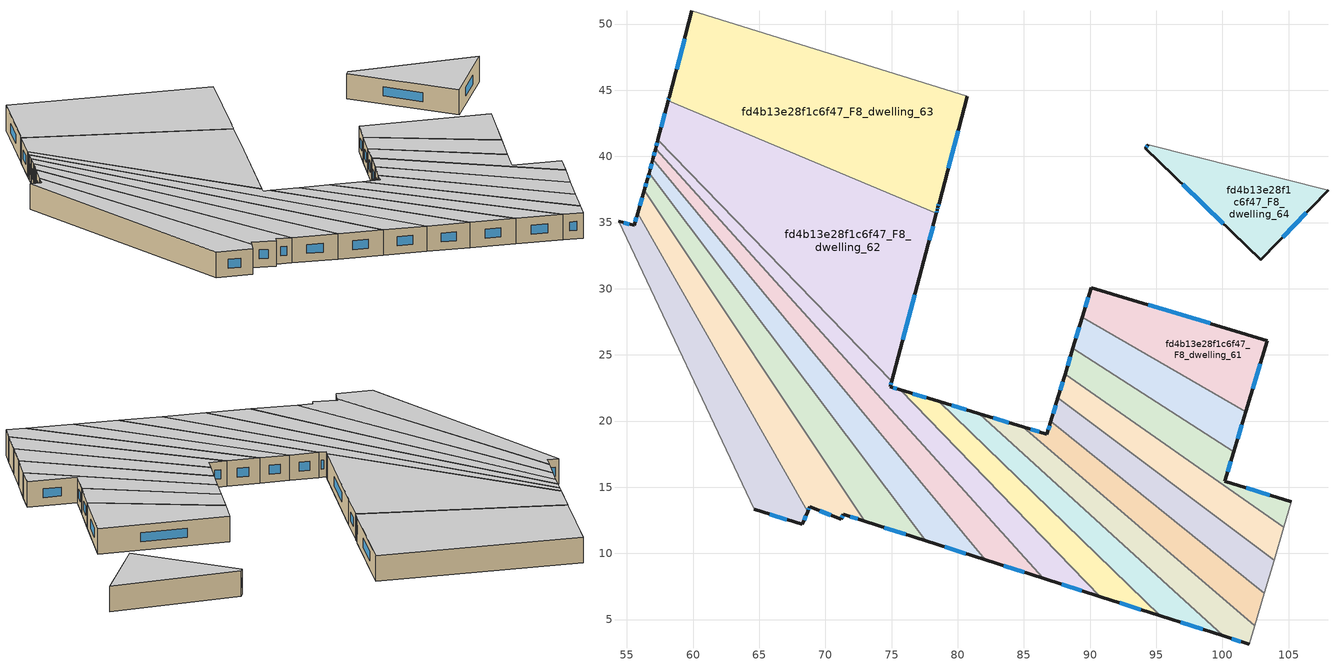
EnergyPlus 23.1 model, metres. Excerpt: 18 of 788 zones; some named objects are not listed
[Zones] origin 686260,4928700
fd4b13e28f1c6f47_F8_dwelling_47
 floor to fd4b13e28f1c6f47_F7_dwelling_47 (EU_floor_Construction): 55.8,35.69 68.65,13.16 68.26,12.19 64.63,13.32 54.36,35.1 55.54,34.78 z24
 wall outside (EU_wall_Construction): 55.8,35.69 55.54,34.78 54.36,35.1 / 64.63,13.32 68.26,12.19 68.65,13.16 z24:27
 wall to fd4b13e28f1c6f47_F8_dwelling_46 (EU_wall_Construction): 54.36,35.1 64.63,13.32 z24:27
 wall to fd4b13e28f1c6f47_F8_dwelling_48 (EU_wall_Construction): 68.65,13.16 55.8,35.69 z24:27
 window (EU_Window_Construction): 55.16,34.88 54.74,35 / 55.72,35.39 55.62,35.07 / 68.38,12.5 68.52,12.84 / 65.81,12.95 67.08,12.56 z24.97:26.03
 ceiling to fd4b13e28f1c6f47_F9_dwelling_47 (EU_floor_Construction): 68.26,12.19 68.65,13.16 55.8,35.69 55.54,34.78 54.36,35.1 64.63,13.32 z27
fd4b13e28f1c6f47_F8_dwelling_48
 floor to fd4b13e28f1c6f47_F7_dwelling_48 (EU_floor_Construction): 56.31,37.43 72.96,12.43 71.34,12.95 71.2,12.57 68.8,13.53 68.65,13.16 55.8,35.69 z24
 wall outside (EU_wall_Construction): 68.65,13.16 68.8,13.53 71.2,12.57 71.34,12.95 72.96,12.43 / 56.31,37.43 55.8,35.69 z24:27
 wall to fd4b13e28f1c6f47_F8_dwelling_49 (EU_wall_Construction): 72.96,12.43 56.31,37.43 z24:27
 window (EU_Window_Construction): 69.58,13.22 70.42,12.88 / 68.7,13.28 68.75,13.41 / 56.15,36.87 55.97,36.25 / 71.86,12.78 72.43,12.6 / 71.24,12.69 71.29,12.83 z24.97:26.03
 ceiling to fd4b13e28f1c6f47_F9_dwelling_48 (EU_floor_Construction): 72.96,12.43 56.31,37.43 55.8,35.69 68.65,13.16 68.8,13.53 71.2,12.57 71.34,12.95 z27
fd4b13e28f1c6f47_F8_dwelling_49
 floor to fd4b13e28f1c6f47_F7_dwelling_49 (EU_floor_Construction): 56.68,38.74 77.58,10.95 72.96,12.43 56.31,37.43 56.55,38.24 z24
 wall outside (EU_wall_Construction): 56.68,38.74 56.55,38.24 56.31,37.43 / 72.96,12.43 77.58,10.95 z24:27
 wall to fd4b13e28f1c6f47_F8_dwelling_50 (EU_wall_Construction): 77.58,10.95 56.68,38.74 z24:27
 window (EU_Window_Construction): 56.47,37.98 56.39,37.69 / 56.64,38.58 56.59,38.4 / 74.46,11.95 76.08,11.43 z24.97:26.03
 ceiling to fd4b13e28f1c6f47_F9_dwelling_49 (EU_floor_Construction): 77.58,10.95 56.68,38.74 56.55,38.24 56.31,37.43 72.96,12.43 z27
fd4b13e28f1c6f47_F8_dwelling_50
 floor to fd4b13e28f1c6f47_F7_dwelling_50 (EU_floor_Construction): 56.95,39.77 82.06,9.52 77.58,10.95 56.68,38.74 z24
 wall outside (EU_wall_Construction): 56.95,39.77 56.68,38.74 / 77.58,10.95 82.06,9.52 z24:27
 wall to fd4b13e28f1c6f47_F8_dwelling_51 (EU_wall_Construction): 82.06,9.52 56.95,39.77 z24:27
 window (EU_Window_Construction): 56.86,39.43 56.77,39.07 / 79.03,10.49 80.61,9.98 z24.97:26.03
 ceiling to fd4b13e28f1c6f47_F9_dwelling_50 (EU_floor_Construction): 82.06,9.52 56.95,39.77 56.68,38.74 77.58,10.95 z27
fd4b13e28f1c6f47_F8_dwelling_51
 floor to fd4b13e28f1c6f47_F7_dwelling_51 (EU_floor_Construction): 57.17,40.59 86.45,8.11 82.06,9.52 56.95,39.77 z24
 wall outside (EU_wall_Construction): 57.17,40.59 56.95,39.77 / 82.06,9.52 86.45,8.11 z24:27
 wall to fd4b13e28f1c6f47_F8_dwelling_52 (EU_wall_Construction): 86.45,8.11 57.17,40.59 z24:27
 window (EU_Window_Construction): 57.09,40.32 57.02,40.03 / 83.49,9.06 85.03,8.57 z24.97:26.03
 ceiling to fd4b13e28f1c6f47_F9_dwelling_51 (EU_floor_Construction): 86.45,8.11 57.17,40.59 56.95,39.77 82.06,9.52 z27
fd4b13e28f1c6f47_F8_dwelling_52
 floor to fd4b13e28f1c6f47_F7_dwelling_52 (EU_floor_Construction): 75,23.02 74.89,22.59 75.65,22.36 90.78,6.73 86.45,8.11 57.17,40.59 57.34,41.26 z24
 wall outside (EU_wall_Construction): 57.34,41.26 57.17,40.59 / 75.65,22.36 74.89,22.59 75,23.02 / 86.45,8.11 90.78,6.73 z24:27
 wall to fd4b13e28f1c6f47_F8_dwelling_62 (EU_wall_Construction): 75,23.02 57.34,41.26 z24:27
 wall to fd4b13e28f1c6f47_F8_dwelling_53 (EU_wall_Construction): 90.78,6.73 75.65,22.36 z24:27
 window (EU_Window_Construction): 57.29,41.04 57.22,40.81 / 74.92,22.73 74.97,22.88 / 75.4,22.43 75.13,22.51 / 87.86,7.66 89.38,7.18 z24.97:26.03
 ceiling to fd4b13e28f1c6f47_F9_dwelling_52 (EU_floor_Construction): 90.78,6.73 75.65,22.36 74.89,22.59 75,23.02 57.34,41.26 57.17,40.59 86.45,8.11 z27
fd4b13e28f1c6f47_F8_dwelling_53
 floor to fd4b13e28f1c6f47_F7_dwelling_53 (EU_floor_Construction): 90.78,6.73 75.65,22.36 78.56,21.48 95.3,5.28 z24
 wall outside (EU_wall_Construction): 78.56,21.48 75.65,22.36 / 90.78,6.73 95.3,5.28 z24:27
 wall to fd4b13e28f1c6f47_F8_dwelling_54 (EU_wall_Construction): 95.3,5.28 78.56,21.48 z24:27
 window (EU_Window_Construction): 77.62,21.76 76.59,22.07 / 92.25,6.26 93.83,5.75 z24.97:26.03
 ceiling to fd4b13e28f1c6f47_F9_dwelling_53 (EU_floor_Construction): 95.3,5.28 78.56,21.48 75.65,22.36 90.78,6.73 z27
fd4b13e28f1c6f47_F8_dwelling_54
 floor to fd4b13e28f1c6f47_F7_dwelling_54 (EU_floor_Construction): 95.3,5.28 78.56,21.48 81.62,20.55 100.06,3.76 z24
 wall outside (EU_wall_Construction): 81.62,20.55 78.56,21.48 / 95.3,5.28 100.06,3.76 z24:27
 wall to fd4b13e28f1c6f47_F8_dwelling_55 (EU_wall_Construction): 100.06,3.76 81.62,20.55 z24:27
 window (EU_Window_Construction): 80.63,20.85 79.55,21.18 / 96.84,4.79 98.52,4.25 z24.97:26.03
 ceiling to fd4b13e28f1c6f47_F9_dwelling_54 (EU_floor_Construction): 100.06,3.76 81.62,20.55 78.56,21.48 95.3,5.28 z27
fd4b13e28f1c6f47_F8_dwelling_55
 floor to fd4b13e28f1c6f47_F7_dwelling_55 (EU_floor_Construction): 102.44,4.51 102.03,3.13 100.06,3.76 81.62,20.55 84.93,19.55 z24
 wall outside (EU_wall_Construction): 84.93,19.55 81.62,20.55 / 100.06,3.76 102.03,3.13 z24:27
 wall to fd4b13e28f1c6f47_F8_dwelling_56 (EU_wall_Construction): 102.44,4.51 84.93,19.55 z24:27
 wall adiabatic (EU_wall_Construction): 102.03,3.13 102.44,4.51 z24:27
 window (EU_Window_Construction): 83.86,19.88 82.69,20.23 / 100.7,3.55 101.39,3.33 z24.97:26.03
 ceiling to fd4b13e28f1c6f47_F9_dwelling_55 (EU_floor_Construction): 102.03,3.13 102.44,4.51 84.93,19.55 81.62,20.55 100.06,3.76 z27
fd4b13e28f1c6f47_F8_dwelling_56
 floor to fd4b13e28f1c6f47_F7_dwelling_56 (EU_floor_Construction): 103.17,6.98 102.44,4.51 84.93,19.55 86.74,19.01 87.03,19.97 z24
 wall outside (EU_wall_Construction): 87.03,19.97 86.74,19.01 84.93,19.55 z24:27
 wall to fd4b13e28f1c6f47_F8_dwelling_57 (EU_wall_Construction): 103.17,6.98 87.03,19.97 z24:27
 wall adiabatic (EU_wall_Construction): 102.44,4.51 103.17,6.98 z24:27
 window (EU_Window_Construction): 86.15,19.19 85.51,19.38 / 86.93,19.66 86.83,19.32 z24.97:26.03
 ceiling to fd4b13e28f1c6f47_F9_dwelling_56 (EU_floor_Construction): 102.44,4.51 103.17,6.98 87.03,19.97 86.74,19.01 84.93,19.55 z27
fd4b13e28f1c6f47_F8_dwelling_57
 floor to fd4b13e28f1c6f47_F7_dwelling_57 (EU_floor_Construction): 103.91,9.48 103.17,6.98 87.03,19.97 87.57,21.76 z24
 wall outside (EU_wall_Construction): 87.57,21.76 87.03,19.97 z24:27
 wall adiabatic (EU_wall_Construction): 103.17,6.98 103.91,9.48 z24:27
 wall to fd4b13e28f1c6f47_F8_dwelling_58 (EU_wall_Construction): 103.91,9.48 87.57,21.76 z24:27
 window (EU_Window_Construction): 87.39,21.18 87.2,20.55 z24.97:26.03
 ceiling to fd4b13e28f1c6f47_F9_dwelling_57 (EU_floor_Construction): 103.17,6.98 103.91,9.48 87.57,21.76 87.03,19.97 z27
fd4b13e28f1c6f47_F8_dwelling_58
 floor to fd4b13e28f1c6f47_F7_dwelling_58 (EU_floor_Construction): 104.65,11.98 103.91,9.48 87.57,21.76 88.11,23.55 z24
 wall outside (EU_wall_Construction): 88.11,23.55 87.57,21.76 z24:27
 wall adiabatic (EU_wall_Construction): 103.91,9.48 104.65,11.98 z24:27
 wall to fd4b13e28f1c6f47_F8_dwelling_59 (EU_wall_Construction): 104.65,11.98 88.11,23.55 z24:27
 window (EU_Window_Construction): 87.94,22.97 87.74,22.34 z24.97:26.03
 ceiling to fd4b13e28f1c6f47_F9_dwelling_58 (EU_floor_Construction): 103.91,9.48 104.65,11.98 88.11,23.55 87.57,21.76 z27
fd4b13e28f1c6f47_F8_dwelling_59
 floor to fd4b13e28f1c6f47_F7_dwelling_59 (EU_floor_Construction): 100.86,17.69 100.19,15.45 105.22,13.91 104.65,11.98 88.11,23.55 88.7,25.5 z24
 wall outside (EU_wall_Construction): 88.7,25.5 88.11,23.55 / 105.22,13.91 100.19,15.45 100.86,17.69 z24:27
 wall adiabatic (EU_wall_Construction): 104.65,11.98 105.22,13.91 z24:27
 wall to fd4b13e28f1c6f47_F8_dwelling_60 (EU_wall_Construction): 100.86,17.69 88.7,25.5 z24:27
 window (EU_Window_Construction): 88.51,24.87 88.3,24.18 / 100.41,16.17 100.64,16.96 / 103.59,14.41 101.82,14.95 z24.97:26.03
 ceiling to fd4b13e28f1c6f47_F9_dwelling_59 (EU_floor_Construction): 104.65,11.98 105.22,13.91 100.19,15.45 100.86,17.69 88.7,25.5 88.11,23.55 z27
fd4b13e28f1c6f47_F8_dwelling_60
 floor to fd4b13e28f1c6f47_F7_dwelling_60 (EU_floor_Construction): 101.77,20.69 100.86,17.69 88.7,25.5 89.41,27.86 z24
 wall outside (EU_wall_Construction): 100.86,17.69 101.77,20.69 / 89.41,27.86 88.7,25.5 z24:27
 wall to fd4b13e28f1c6f47_F8_dwelling_61 (EU_wall_Construction): 101.77,20.69 89.41,27.86 z24:27
 window (EU_Window_Construction): 101.16,18.66 101.47,19.72 / 89.18,27.09 88.93,26.26 z24.97:26.03
 ceiling to fd4b13e28f1c6f47_F9_dwelling_60 (EU_floor_Construction): 100.86,17.69 101.77,20.69 89.41,27.86 88.7,25.5 z27
fd4b13e28f1c6f47_F8_dwelling_61
 floor to fd4b13e28f1c6f47_F7_dwelling_61 (EU_floor_Construction): 103.4,26.08 101.77,20.69 89.41,27.86 90.09,30.09 z24
 wall outside (EU_wall_Construction): 101.77,20.69 103.4,26.08 90.09,30.09 89.41,27.86 z24:27
 window (EU_Window_Construction): 102.3,22.44 102.87,24.33 / 89.87,29.37 89.63,28.58 / 99.08,27.38 94.4,28.79 z24.97:26.03
 ceiling to fd4b13e28f1c6f47_F9_dwelling_61 (EU_floor_Construction): 101.77,20.69 103.4,26.08 90.09,30.09 89.41,27.86 z27
fd4b13e28f1c6f47_F8_dwelling_62
 floor to fd4b13e28f1c6f47_F7_dwelling_62 (EU_floor_Construction): 78.39,35.69 77.6,32.68 75,23.02 57.34,41.26 58.11,44.19 z24
 wall outside (EU_wall_Construction): 75,23.02 77.6,32.68 78.39,35.69 / 58.11,44.19 57.34,41.26 z24:27
 wall to fd4b13e28f1c6f47_F8_dwelling_63 (EU_wall_Construction): 78.39,35.69 58.11,44.19 z24:27
 window (EU_Window_Construction): 77.85,33.66 78.13,34.72 / 75.84,26.15 76.76,29.55 / 57.86,43.24 57.59,42.21 z24.97:26.03
 ceiling to fd4b13e28f1c6f47_F9_dwelling_62 (EU_floor_Construction): 75,23.02 77.6,32.68 78.39,35.69 58.11,44.19 57.34,41.26 z27
fd4b13e28f1c6f47_F8_dwelling_63
 floor to fd4b13e28f1c6f47_F7_dwelling_63 (EU_floor_Construction): 80.7,44.55 78.59,36.47 78.51,36.15 78.46,35.99 78.44,35.89 78.4,35.74 78.39,35.69 58.11,44.19 58.13,44.24 58.17,44.38 58.19,44.48 59.91,51.01 z24
 wall outside (EU_wall_Construction): 59.91,51.01 58.19,44.48 58.17,44.38 58.13,44.24 58.11,44.19 / 78.39,35.69 78.4,35.74 78.44,35.89 78.46,35.99 78.51,36.15 78.59,36.47 80.7,44.55 z24:27
 wall to fd4b13e28f1c6f47_F8_dwelling_1 (EU_wall_Construction): 80.7,44.55 59.91,51.01 z24:27
 window (EU_Window_Construction): 58.15,44.34 58.14,44.29 / 59.35,48.89 58.75,46.6 / 79.28,39.09 80.02,41.93 / 78.53,36.25 78.56,36.37 / 78.48,36.04 78.49,36.09 / 78.41,35.79 78.42,35.84 z24.97:26.03
 ceiling to fd4b13e28f1c6f47_F9_dwelling_63 (EU_floor_Construction): 78.51,36.15 78.59,36.47 80.7,44.55 59.91,51.01 58.19,44.48 58.17,44.38 58.13,44.24 58.11,44.19 78.39,35.69 78.4,35.74 78.44,35.89 78.46,35.99 z27
fd4b13e28f1c6f47_F8_dwelling_64
 floor to fd4b13e28f1c6f47_F7_dwelling_64 (EU_floor_Construction): 107.98,37.45 102.91,32.19 94.17,40.62 94.41,40.87 z24
 wall outside (EU_wall_Construction): 94.41,40.87 94.17,40.62 102.91,32.19 107.98,37.45 z24:27
 wall to fd4b13e28f1c6f47_F8_dwelling_65 (EU_wall_Construction): 107.98,37.45 94.41,40.87 z24:27
 window (EU_Window_Construction): 94.33,40.79 94.25,40.7 / 104.55,33.89 106.34,35.74 / 97,37.89 100.07,34.92 z24.97:26.03
 ceiling to fd4b13e28f1c6f47_F9_dwelling_64 (EU_floor_Construction): 102.91,32.19 107.98,37.45 94.41,40.87 94.17,40.62 z27
[Building]
EU S2 Campaign: North Axis=0; Terrain=City; Solar Distribution=FullExterior
[Site:Location]
Bologna: Latitude=44.5; Longitude=11.25; Time Zone=1; Elevation=37
[SizingPeriod:WeatherFileDays]
AnnualSizingPeriod: Begin Month=1; Begin Day of Month=1; End Month=12; End Day of Month=31; Day of Week for Start Day=Monday; Use Weather File Daylight Saving Period=No; Use Weather File Rain and Snow Indicators=No
[MATERIAL]
EU_InternalMass_Material: Roughness=MediumRough; Thickness=0.1; Conductivity=1; Density=1800; Specific Heat=900; Thermal Absorptance=0.9; Solar Absorptance=0.7; Visible Absorptance=0.7
[MATERIAL:NOMASS] Roughness=MediumRough; Thermal Absorptance=0.9; Solar Absorptance=0.7; Visible Absorptance=0.7
Name | Thermal Resistance
EU_wall_NoMass | 0.779417
EU_floor_NoMass | 0.588222
[WINDOWMATERIAL:SIMPLEGLAZINGSYSTEM]
EU_Window_SimpleGlazing: UFactor=5.16242; Solar Heat Gain Coefficient=0.85; Visible Transmittance=0.85
[CONSTRUCTION]
EU_wall_Construction: EU_wall_NoMass
EU_floor_Construction: EU_floor_NoMass
EU_Window_Construction: EU_Window_SimpleGlazing
EU_InternalMass_Construction: EU_InternalMass_Material
[ZONE] Type=1; Multiplier=1; Ceiling Height=autocalculate; Floor Area=autocalculate; Part of Total Floor Area=Yes
Name | Volume
fd4b13e28f1c6f47_F8_dwelling_47 | 192.736
fd4b13e28f1c6f47_F8_dwelling_48 | 192.786
fd4b13e28f1c6f47_F8_dwelling_49 | 192.72
fd4b13e28f1c6f47_F8_dwelling_50 | 192.804
fd4b13e28f1c6f47_F8_dwelling_51 | 192.759
fd4b13e28f1c6f47_F8_dwelling_52 | 192.728
fd4b13e28f1c6f47_F8_dwelling_53 | 121.751
fd4b13e28f1c6f47_F8_dwelling_54 | 129.023
fd4b13e28f1c6f47_F8_dwelling_55 | 133.568
fd4b13e28f1c6f47_F8_dwelling_56 | 129.47
fd4b13e28f1c6f47_F8_dwelling_57 | 128.679
fd4b13e28f1c6f47_F8_dwelling_58 | 128.791
fd4b13e28f1c6f47_F8_dwelling_59 | 115.576
fd4b13e28f1c6f47_F8_dwelling_60 | 116.77
fd4b13e28f1c6f47_F8_dwelling_61 | 166.024
fd4b13e28f1c6f47_F8_dwelling_62 | 527.246
fd4b13e28f1c6f47_F8_dwelling_63 | 528.808
fd4b13e28f1c6f47_F8_dwelling_64 | 139.54
[INTERNALMASS] Construction=EU_InternalMass_Construction
Name | Zone or ZoneList | Surface Area
fd4b13e28f1c6f47_F8_dwelling_47_EU_InternalMass | fd4b13e28f1c6f47_F8_dwelling_47 | 64.2455
fd4b13e28f1c6f47_F8_dwelling_48_EU_InternalMass | fd4b13e28f1c6f47_F8_dwelling_48 | 64.2628
fd4b13e28f1c6f47_F8_dwelling_49_EU_InternalMass | fd4b13e28f1c6f47_F8_dwelling_49 | 64.2406
fd4b13e28f1c6f47_F8_dwelling_50_EU_InternalMass | fd4b13e28f1c6f47_F8_dwelling_50 | 64.2682
fd4b13e28f1c6f47_F8_dwelling_51_EU_InternalMass | fd4b13e28f1c6f47_F8_dwelling_51 | 64.2529
fd4b13e28f1c6f47_F8_dwelling_52_EU_InternalMass | fd4b13e28f1c6f47_F8_dwelling_52 | 64.2428
fd4b13e28f1c6f47_F8_dwelling_53_EU_InternalMass | fd4b13e28f1c6f47_F8_dwelling_53 | 40.5834
fd4b13e28f1c6f47_F8_dwelling_54_EU_InternalMass | fd4b13e28f1c6f47_F8_dwelling_54 | 43.0077
fd4b13e28f1c6f47_F8_dwelling_55_EU_InternalMass | fd4b13e28f1c6f47_F8_dwelling_55 | 44.5228
fd4b13e28f1c6f47_F8_dwelling_56_EU_InternalMass | fd4b13e28f1c6f47_F8_dwelling_56 | 43.1566
fd4b13e28f1c6f47_F8_dwelling_57_EU_InternalMass | fd4b13e28f1c6f47_F8_dwelling_57 | 42.8931
fd4b13e28f1c6f47_F8_dwelling_58_EU_InternalMass | fd4b13e28f1c6f47_F8_dwelling_58 | 42.9303
fd4b13e28f1c6f47_F8_dwelling_59_EU_InternalMass | fd4b13e28f1c6f47_F8_dwelling_59 | 38.5166
fd4b13e28f1c6f47_F8_dwelling_60_EU_InternalMass | fd4b13e28f1c6f47_F8_dwelling_60 | 38.9306
fd4b13e28f1c6f47_F8_dwelling_61_EU_InternalMass | fd4b13e28f1c6f47_F8_dwelling_61 | 55.3443
fd4b13e28f1c6f47_F8_dwelling_62_EU_InternalMass | fd4b13e28f1c6f47_F8_dwelling_62 | 175.731
fd4b13e28f1c6f47_F8_dwelling_63_EU_InternalMass | fd4b13e28f1c6f47_F8_dwelling_63 | 176.279
fd4b13e28f1c6f47_F8_dwelling_64_EU_InternalMass | fd4b13e28f1c6f47_F8_dwelling_64 | 46.5144
[OTHEREQUIPMENT] Fuel Type=Electricity; Design Level Calculation Method=Watts/Area; Power per Zone Floor Area=1; Fraction Latent=0; Fraction Radiant=0; Fraction Lost=0; Carbon Dioxide Generation Rate=0; EndUse Subcategory=EU_Step8_InternalGains
Name | Zone or ZoneList or Space or SpaceList | Schedule
EU_Step8_InternalGain_fd4b13e28f1c6f47_F8_dwelling_47_f000 | fd4b13e28f1c6f47_F8_dwelling_47 | EU_Step8_GainSchedule_fd4b13e28f1c6f47_F8_dwelling_47_f000
EU_Step8_InternalGain_fd4b13e28f1c6f47_F8_dwelling_48_f000 | fd4b13e28f1c6f47_F8_dwelling_48 | EU_Step8_GainSchedule_fd4b13e28f1c6f47_F8_dwelling_48_f000
EU_Step8_InternalGain_fd4b13e28f1c6f47_F8_dwelling_49_f000 | fd4b13e28f1c6f47_F8_dwelling_49 | EU_Step8_GainSchedule_fd4b13e28f1c6f47_F8_dwelling_49_f000
EU_Step8_InternalGain_fd4b13e28f1c6f47_F8_dwelling_50_f000 | fd4b13e28f1c6f47_F8_dwelling_50 | EU_Step8_GainSchedule_fd4b13e28f1c6f47_F8_dwelling_50_f000
EU_Step8_InternalGain_fd4b13e28f1c6f47_F8_dwelling_51_f000 | fd4b13e28f1c6f47_F8_dwelling_51 | EU_Step8_GainSchedule_fd4b13e28f1c6f47_F8_dwelling_51_f000
EU_Step8_InternalGain_fd4b13e28f1c6f47_F8_dwelling_52_f000 | fd4b13e28f1c6f47_F8_dwelling_52 | EU_Step8_GainSchedule_fd4b13e28f1c6f47_F8_dwelling_52_f000
EU_Step8_InternalGain_fd4b13e28f1c6f47_F8_dwelling_53_f000 | fd4b13e28f1c6f47_F8_dwelling_53 | EU_Step8_GainSchedule_fd4b13e28f1c6f47_F8_dwelling_53_f000
EU_Step8_InternalGain_fd4b13e28f1c6f47_F8_dwelling_54_f000 | fd4b13e28f1c6f47_F8_dwelling_54 | EU_Step8_GainSchedule_fd4b13e28f1c6f47_F8_dwelling_54_f000
EU_Step8_InternalGain_fd4b13e28f1c6f47_F8_dwelling_55_f000 | fd4b13e28f1c6f47_F8_dwelling_55 | EU_Step8_GainSchedule_fd4b13e28f1c6f47_F8_dwelling_55_f000
EU_Step8_InternalGain_fd4b13e28f1c6f47_F8_dwelling_56_f000 | fd4b13e28f1c6f47_F8_dwelling_56 | EU_Step8_GainSchedule_fd4b13e28f1c6f47_F8_dwelling_56_f000
EU_Step8_InternalGain_fd4b13e28f1c6f47_F8_dwelling_57_f000 | fd4b13e28f1c6f47_F8_dwelling_57 | EU_Step8_GainSchedule_fd4b13e28f1c6f47_F8_dwelling_57_f000
EU_Step8_InternalGain_fd4b13e28f1c6f47_F8_dwelling_58_f000 | fd4b13e28f1c6f47_F8_dwelling_58 | EU_Step8_GainSchedule_fd4b13e28f1c6f47_F8_dwelling_58_f000
EU_Step8_InternalGain_fd4b13e28f1c6f47_F8_dwelling_59_f000 | fd4b13e28f1c6f47_F8_dwelling_59 | EU_Step8_GainSchedule_fd4b13e28f1c6f47_F8_dwelling_59_f000
EU_Step8_InternalGain_fd4b13e28f1c6f47_F8_dwelling_60_f000 | fd4b13e28f1c6f47_F8_dwelling_60 | EU_Step8_GainSchedule_fd4b13e28f1c6f47_F8_dwelling_60_f000
EU_Step8_InternalGain_fd4b13e28f1c6f47_F8_dwelling_61_f000 | fd4b13e28f1c6f47_F8_dwelling_61 | EU_Step8_GainSchedule_fd4b13e28f1c6f47_F8_dwelling_61_f000
EU_Step8_InternalGain_fd4b13e28f1c6f47_F8_dwelling_62_f000 | fd4b13e28f1c6f47_F8_dwelling_62 | EU_Step8_GainSchedule_fd4b13e28f1c6f47_F8_dwelling_62_f000
EU_Step8_InternalGain_fd4b13e28f1c6f47_F8_dwelling_63_f000 | fd4b13e28f1c6f47_F8_dwelling_63 | EU_Step8_GainSchedule_fd4b13e28f1c6f47_F8_dwelling_63_f000
EU_Step8_InternalGain_fd4b13e28f1c6f47_F8_dwelling_64_f000 | fd4b13e28f1c6f47_F8_dwelling_64 | EU_Step8_GainSchedule_fd4b13e28f1c6f47_F8_dwelling_64_f000
[ZONEVENTILATION:DESIGNFLOWRATE] Schedule=EU_AlwaysOn; Design Flow Rate Calculation Method=AirChanges/Hour; Air Changes per Hour=0.712058; Ventilation Type=Natural; Fan Pressure Rise=0; Fan Total Efficiency=1; Constant Term Coefficient=1; Temperature Term Coefficient=0; Velocity Term Coefficient=0; Velocity Squared Term Coefficient=0; Minimum Indoor Temperature=-100; Maximum Indoor Temperature=100; Delta Temperature=-100; Minimum Outdoor Temperature=-100; Maximum Outdoor Temperature=100; Maximum Wind Speed=40
Name | Zone or ZoneList or Space or SpaceList
EU_ConstantAir_fd4b13e28f1c6f47_F8_dwelling_47 | fd4b13e28f1c6f47_F8_dwelling_47
EU_ConstantAir_fd4b13e28f1c6f47_F8_dwelling_48 | fd4b13e28f1c6f47_F8_dwelling_48
EU_ConstantAir_fd4b13e28f1c6f47_F8_dwelling_49 | fd4b13e28f1c6f47_F8_dwelling_49
EU_ConstantAir_fd4b13e28f1c6f47_F8_dwelling_50 | fd4b13e28f1c6f47_F8_dwelling_50
EU_ConstantAir_fd4b13e28f1c6f47_F8_dwelling_51 | fd4b13e28f1c6f47_F8_dwelling_51
EU_ConstantAir_fd4b13e28f1c6f47_F8_dwelling_52 | fd4b13e28f1c6f47_F8_dwelling_52
EU_ConstantAir_fd4b13e28f1c6f47_F8_dwelling_53 | fd4b13e28f1c6f47_F8_dwelling_53
EU_ConstantAir_fd4b13e28f1c6f47_F8_dwelling_54 | fd4b13e28f1c6f47_F8_dwelling_54
EU_ConstantAir_fd4b13e28f1c6f47_F8_dwelling_55 | fd4b13e28f1c6f47_F8_dwelling_55
EU_ConstantAir_fd4b13e28f1c6f47_F8_dwelling_56 | fd4b13e28f1c6f47_F8_dwelling_56
EU_ConstantAir_fd4b13e28f1c6f47_F8_dwelling_57 | fd4b13e28f1c6f47_F8_dwelling_57
EU_ConstantAir_fd4b13e28f1c6f47_F8_dwelling_58 | fd4b13e28f1c6f47_F8_dwelling_58
EU_ConstantAir_fd4b13e28f1c6f47_F8_dwelling_59 | fd4b13e28f1c6f47_F8_dwelling_59
EU_ConstantAir_fd4b13e28f1c6f47_F8_dwelling_60 | fd4b13e28f1c6f47_F8_dwelling_60
EU_ConstantAir_fd4b13e28f1c6f47_F8_dwelling_61 | fd4b13e28f1c6f47_F8_dwelling_61
EU_ConstantAir_fd4b13e28f1c6f47_F8_dwelling_62 | fd4b13e28f1c6f47_F8_dwelling_62
EU_ConstantAir_fd4b13e28f1c6f47_F8_dwelling_63 | fd4b13e28f1c6f47_F8_dwelling_63
EU_ConstantAir_fd4b13e28f1c6f47_F8_dwelling_64 | fd4b13e28f1c6f47_F8_dwelling_64
[HVACTEMPLATE:ZONE:IDEALLOADSAIRSYSTEM] System Availability Schedule=EU_AlwaysOn; Maximum Heating Supply Air Temperature=50; Minimum Cooling Supply Air Temperature=13; Maximum Heating Supply Air Humidity Ratio=0.0156; Minimum Cooling Supply Air Humidity Ratio=0.0077; Heating Limit=NoLimit; Cooling Limit=NoLimit; Heating Availability Schedule=EU_AlwaysOn; Cooling Availability Schedule=EU_CoolingOff; Dehumidification Control Type=ConstantSensibleHeatRatio; Cooling Sensible Heat Ratio=0.7; Dehumidification Setpoint=60; Humidification Control Type=None; Humidification Setpoint=30; Outdoor Air Method=None; Outdoor Air Flow Rate per Person=0.00944; Outdoor Air Flow Rate per Zone Floor Area=0; Outdoor Air Flow Rate per Zone=0; Demand Controlled Ventilation Type=None; Outdoor Air Economizer Type=NoEconomizer; Heat Recovery Type=None; Sensible Heat Recovery Effectiveness=0.7; Latent Heat Recovery Effectiveness=0.65
Name | Template Thermostat
fd4b13e28f1c6f47_F8_dwelling_47 | EU_HeatOnly_fd4b13e28f1c6f47_F8_dwelling_47
fd4b13e28f1c6f47_F8_dwelling_48 | EU_HeatOnly_fd4b13e28f1c6f47_F8_dwelling_48
fd4b13e28f1c6f47_F8_dwelling_49 | EU_HeatOnly_fd4b13e28f1c6f47_F8_dwelling_49
fd4b13e28f1c6f47_F8_dwelling_50 | EU_HeatOnly_fd4b13e28f1c6f47_F8_dwelling_50
fd4b13e28f1c6f47_F8_dwelling_51 | EU_HeatOnly_fd4b13e28f1c6f47_F8_dwelling_51
fd4b13e28f1c6f47_F8_dwelling_52 | EU_HeatOnly_fd4b13e28f1c6f47_F8_dwelling_52
fd4b13e28f1c6f47_F8_dwelling_53 | EU_HeatOnly_fd4b13e28f1c6f47_F8_dwelling_53
fd4b13e28f1c6f47_F8_dwelling_54 | EU_HeatOnly_fd4b13e28f1c6f47_F8_dwelling_54
fd4b13e28f1c6f47_F8_dwelling_55 | EU_HeatOnly_fd4b13e28f1c6f47_F8_dwelling_55
fd4b13e28f1c6f47_F8_dwelling_56 | EU_HeatOnly_fd4b13e28f1c6f47_F8_dwelling_56
fd4b13e28f1c6f47_F8_dwelling_57 | EU_HeatOnly_fd4b13e28f1c6f47_F8_dwelling_57
fd4b13e28f1c6f47_F8_dwelling_58 | EU_HeatOnly_fd4b13e28f1c6f47_F8_dwelling_58
fd4b13e28f1c6f47_F8_dwelling_59 | EU_HeatOnly_fd4b13e28f1c6f47_F8_dwelling_59
fd4b13e28f1c6f47_F8_dwelling_60 | EU_HeatOnly_fd4b13e28f1c6f47_F8_dwelling_60
fd4b13e28f1c6f47_F8_dwelling_61 | EU_HeatOnly_fd4b13e28f1c6f47_F8_dwelling_61
fd4b13e28f1c6f47_F8_dwelling_62 | EU_HeatOnly_fd4b13e28f1c6f47_F8_dwelling_62
fd4b13e28f1c6f47_F8_dwelling_63 | EU_HeatOnly_fd4b13e28f1c6f47_F8_dwelling_63
fd4b13e28f1c6f47_F8_dwelling_64 | EU_HeatOnly_fd4b13e28f1c6f47_F8_dwelling_64
[SIZING:ZONE] Zone Cooling Design Supply Air Temperature Input Method=SupplyAirTemperature; Zone Cooling Design Supply Air Temperature=13; Zone Heating Design Supply Air Temperature Input Method=SupplyAirTemperature; Zone Heating Design Supply Air Temperature=50; Zone Cooling Design Supply Air Humidity Ratio=0.008; Zone Heating Design Supply Air Humidity Ratio=0.008; Cooling Design Air Flow Method=DesignDay; Cooling Design Air Flow Rate=0; Cooling Minimum Air Flow per Zone Floor Area=0.000762; Cooling Minimum Air Flow=0; Cooling Minimum Air Flow Fraction=0.2; Heating Design Air Flow Method=DesignDay; Heating Design Air Flow Rate=0; Heating Maximum Air Flow per Zone Floor Area=0.002032; Heating Maximum Air Flow=0.141576; Heating Maximum Air Flow Fraction=0.3; Account for Dedicated Outdoor Air System=No; Dedicated Outdoor Air System Control Strategy=NeutralSupplyAir; Dedicated Outdoor Air Low Setpoint Temperature for Design=autosize; Dedicated Outdoor Air High Setpoint Temperature for Design=autosize; Zone Load Sizing Method=Sensible Load Only No Latent Load; Zone Latent Cooling Design Supply Air Humidity Ratio Input Method=HumidityRatioDifference; Zone Cooling Design Supply Air Humidity Ratio Difference=0.005; Zone Latent Heating Design Supply Air Humidity Ratio Input Method=HumidityRatioDifference; Zone Humidification Design Supply Air Humidity Ratio Difference=0.005
fd4b13e28f1c6f47_F8_dwelling_47; fd4b13e28f1c6f47_F8_dwelling_48; fd4b13e28f1c6f47_F8_dwelling_49; fd4b13e28f1c6f47_F8_dwelling_50; fd4b13e28f1c6f47_F8_dwelling_51; fd4b13e28f1c6f47_F8_dwelling_52; fd4b13e28f1c6f47_F8_dwelling_53; fd4b13e28f1c6f47_F8_dwelling_54; fd4b13e28f1c6f47_F8_dwelling_55; fd4b13e28f1c6f47_F8_dwelling_56; fd4b13e28f1c6f47_F8_dwelling_57; fd4b13e28f1c6f47_F8_dwelling_58; fd4b13e28f1c6f47_F8_dwelling_59; fd4b13e28f1c6f47_F8_dwelling_60; fd4b13e28f1c6f47_F8_dwelling_61; fd4b13e28f1c6f47_F8_dwelling_62; fd4b13e28f1c6f47_F8_dwelling_63; fd4b13e28f1c6f47_F8_dwelling_64
[SCHEDULE:CONSTANT]
Name | Hourly Value
EU_AlwaysOn | 1
EU_CoolingOff | 0
[SCHEDULE:FILE] Column Number=1; Rows to Skip at Top=0; Number of Hours of Data=8760; Column Separator=Comma; Interpolate to Timestep=No; Minutes per Item=60; Adjust Schedule for Daylight Savings=Yes
Name | File
EU_Step8_GainSchedule_fd4b13e28f1c6f47_F8_dwelling_47_f000 | ../../schedules/fd4b13e28f1c6f47/fd4b13e28f1c6f47_F8_dwelling_47_f000_gain.csv
EU_Step8_GainSchedule_fd4b13e28f1c6f47_F8_dwelling_48_f000 | ../../schedules/fd4b13e28f1c6f47/fd4b13e28f1c6f47_F8_dwelling_48_f000_gain.csv
EU_Step8_GainSchedule_fd4b13e28f1c6f47_F8_dwelling_49_f000 | ../../schedules/fd4b13e28f1c6f47/fd4b13e28f1c6f47_F8_dwelling_49_f000_gain.csv
EU_Step8_GainSchedule_fd4b13e28f1c6f47_F8_dwelling_50_f000 | ../../schedules/fd4b13e28f1c6f47/fd4b13e28f1c6f47_F8_dwelling_50_f000_gain.csv
EU_Step8_GainSchedule_fd4b13e28f1c6f47_F8_dwelling_51_f000 | ../../schedules/fd4b13e28f1c6f47/fd4b13e28f1c6f47_F8_dwelling_51_f000_gain.csv
EU_Step8_GainSchedule_fd4b13e28f1c6f47_F8_dwelling_52_f000 | ../../schedules/fd4b13e28f1c6f47/fd4b13e28f1c6f47_F8_dwelling_52_f000_gain.csv
EU_Step8_GainSchedule_fd4b13e28f1c6f47_F8_dwelling_53_f000 | ../../schedules/fd4b13e28f1c6f47/fd4b13e28f1c6f47_F8_dwelling_53_f000_gain.csv
EU_Step8_GainSchedule_fd4b13e28f1c6f47_F8_dwelling_54_f000 | ../../schedules/fd4b13e28f1c6f47/fd4b13e28f1c6f47_F8_dwelling_54_f000_gain.csv
EU_Step8_GainSchedule_fd4b13e28f1c6f47_F8_dwelling_55_f000 | ../../schedules/fd4b13e28f1c6f47/fd4b13e28f1c6f47_F8_dwelling_55_f000_gain.csv
EU_Step8_GainSchedule_fd4b13e28f1c6f47_F8_dwelling_56_f000 | ../../schedules/fd4b13e28f1c6f47/fd4b13e28f1c6f47_F8_dwelling_56_f000_gain.csv
EU_Step8_GainSchedule_fd4b13e28f1c6f47_F8_dwelling_57_f000 | ../../schedules/fd4b13e28f1c6f47/fd4b13e28f1c6f47_F8_dwelling_57_f000_gain.csv
EU_Step8_GainSchedule_fd4b13e28f1c6f47_F8_dwelling_58_f000 | ../../schedules/fd4b13e28f1c6f47/fd4b13e28f1c6f47_F8_dwelling_58_f000_gain.csv
EU_Step8_GainSchedule_fd4b13e28f1c6f47_F8_dwelling_59_f000 | ../../schedules/fd4b13e28f1c6f47/fd4b13e28f1c6f47_F8_dwelling_59_f000_gain.csv
EU_Step8_GainSchedule_fd4b13e28f1c6f47_F8_dwelling_60_f000 | ../../schedules/fd4b13e28f1c6f47/fd4b13e28f1c6f47_F8_dwelling_60_f000_gain.csv
EU_Step8_GainSchedule_fd4b13e28f1c6f47_F8_dwelling_61_f000 | ../../schedules/fd4b13e28f1c6f47/fd4b13e28f1c6f47_F8_dwelling_61_f000_gain.csv
EU_Step8_GainSchedule_fd4b13e28f1c6f47_F8_dwelling_62_f000 | ../../schedules/fd4b13e28f1c6f47/fd4b13e28f1c6f47_F8_dwelling_62_f000_gain.csv
EU_Step8_GainSchedule_fd4b13e28f1c6f47_F8_dwelling_63_f000 | ../../schedules/fd4b13e28f1c6f47/fd4b13e28f1c6f47_F8_dwelling_63_f000_gain.csv
EU_Step8_GainSchedule_fd4b13e28f1c6f47_F8_dwelling_64_f000 | ../../schedules/fd4b13e28f1c6f47/fd4b13e28f1c6f47_F8_dwelling_64_f000_gain.csv
